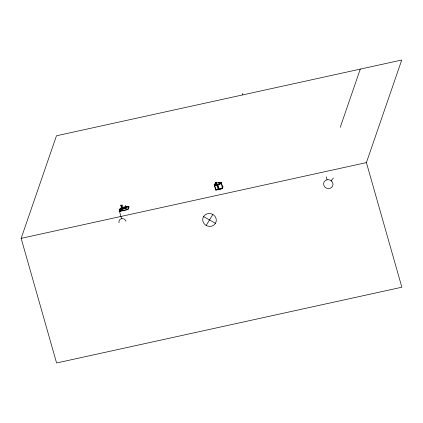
<?xml version="1.0" encoding="UTF-8"?>
<svg xmlns="http://www.w3.org/2000/svg" width="423" height="423" viewBox="0 0 423 423"><rect width="100%" height="100%" fill="white"/><g stroke="black" fill="none" stroke-linecap="round" stroke-linejoin="round"><path stroke-width="0.63" d="M121.956 208.269L121.047 205.07L120.772 205.367L121.782 208.909A2.279 0.677 -15.9 0 0 122.934 209.004L123.706 208.862M121.671 208.581L122.136 208.132A2.279 0.677 -15.9 0 1 123.622 207.497L124.743 207.265A2.279 0.677 -15.9 0 1 125.895 207.355L125.541 208.137A2.279 0.677 -15.9 0 1 124.061 208.772M126.028 207.735L125.462 205.816L125.79 207.677M215.349 188.801L215.402 189.414L216.439 189.684L219.162 189.25A3.744 1.11 -15.9 0 0 222.239 187.86L222.672 187.167L221.271 182.503L219.532 182.271L217.718 182.641A3.744 1.11 -15.9 0 0 216.782 182.889M215.508 188.907L215.455 189.086A3.744 1.11 -15.9 0 0 217.343 189.578M21.15 238.35L56.471 135.778L401.734 60.018L366.413 162.596L401.85 287.222L56.587 362.982L21.15 238.35L366.413 162.596M121.872 208.523L121.047 205.07M121.301 210.596L120.946 209.348L121.554 207.587L126.609 206.477L127.143 208.349M125.52 207.534L125.816 207.238L125.663 208.042M126.355 209.491L126.001 208.243L126.609 206.477M215.376 189.372L215.212 190.064L217.242 189.663M218.173 189.536L222.424 187.844L222.027 188.589L219.986 189.06L221.25 189.018M222.789 187.061L222.969 186.242L222.635 186.21M340.219 127.365L360.301 69.044M206.186 225.47L212.822 214.435M218.469 189.583L218.183 189.694L216.867 185.068L217.438 184.782L217.903 184.803L219.225 189.472M218.12 189.478L219.162 189.25M216.232 182.879L215.593 182.942L215.83 182.768M122.749 208.375L122.982 208.275M124.473 208.016L124.669 207.878M331.14 180.727L333.419 177.972M215.593 188.721L214.339 184.317L214.635 183.994A3.744 1.11 -15.9 0 1 215.92 183.233M222.842 187.675L222.424 187.844M222.249 188.711L221.789 188.669M215.619 182.858L215.91 182.736M215.936 188.896L215.455 189.086L214.202 184.682L214.778 184.343L214.339 184.317M221.123 188.87L221.467 188.69M222.287 187.304L222.672 187.167L222.144 186.733M215.862 182.715L216.407 182.609M216.1 182.889L216.391 182.688L215.772 182.937M215.979 182.673L216.322 182.609M221.425 182.762C220.288 183.027 221.541 183.133 220.986 183.45A3.744 1.11 -15.9 0 1 217.908 184.846M218.236 189.758L219.23 189.536M121.549 208.042L120.322 208.312A27.611 8.174 -15.9 0 0 119.217 211.516L127.836 209.623A27.611 8.174 -15.9 0 0 128.936 206.419L125.858 207.096M121.755 208.068L120.328 208.565A27.373 8.106 -15.9 0 0 119.418 211.214L127.825 209.369A27.373 8.106 -15.9 0 0 128.74 206.72L126.181 207.101M120.946 209.348L126.001 208.243M216.137 190.139L217.306 189.885M222.493 187.775L221.07 182.413M216.867 185.068L216.09 185.174A3.744 1.11 -15.9 0 1 214.202 184.682M222.324 186.818L222.752 186.887M222.318 186.654L222.884 187.114L222.302 188.076A3.744 1.11 -15.9 0 1 221.747 188.462M203.542 216.576L215.46 223.328A6.863 6.424 19 0 0 209.396 213.483A6.863 6.424 19 0 0 203.648 223.043A6.863 6.424 19 0 0 215.46 223.328M326.233 176.814L327.079 179.786M217.448 184.782L218.765 189.409M125.462 205.816L125.964 207.751M125.605 207.286L125.747 207.799M121.554 207.587L122.083 209.459M121.856 209.443L121.607 208.581L121.824 209.559M126.006 221.277A3.633 3.395 19 0 0 121.581 218.707L119.698 212.097L122.184 204.885L123.119 208.507M242.575 93.462L242.696 94.752M119.048 222.805A3.633 3.395 19 0 1 121.581 218.707M216.433 183.233A0.957 0.286 -15.9 0 1 216.782 183.614A0.957 0.286 -15.9 0 1 215.275 183.947A0.957 0.286 -15.9 0 1 215.957 183.339M123.807 207.778L124.145 207.719L123.817 207.778M331.627 181.097L330.649 180.351A4.738 4.431 19 0 0 323.627 183.582A4.738 4.431 19 0 0 329.945 188.383A4.738 4.431 19 0 0 331.627 181.097M219.045 183.096A0.957 0.286 -15.9 0 0 220.52 182.514A0.957 0.286 -15.9 0 0 219.236 182.54A0.957 0.286 -15.9 0 0 219.045 183.096M215.466 185.11A0.957 0.286 -15.9 0 0 216.941 184.528A0.957 0.286 -15.9 0 0 215.661 184.555A0.957 0.286 -15.9 0 0 215.466 185.11M218.977 184.227A0.957 0.286 -15.9 0 0 220.452 183.645A0.957 0.286 -15.9 0 0 219.167 183.672A0.957 0.286 -15.9 0 0 218.977 184.227"/></g></svg>
